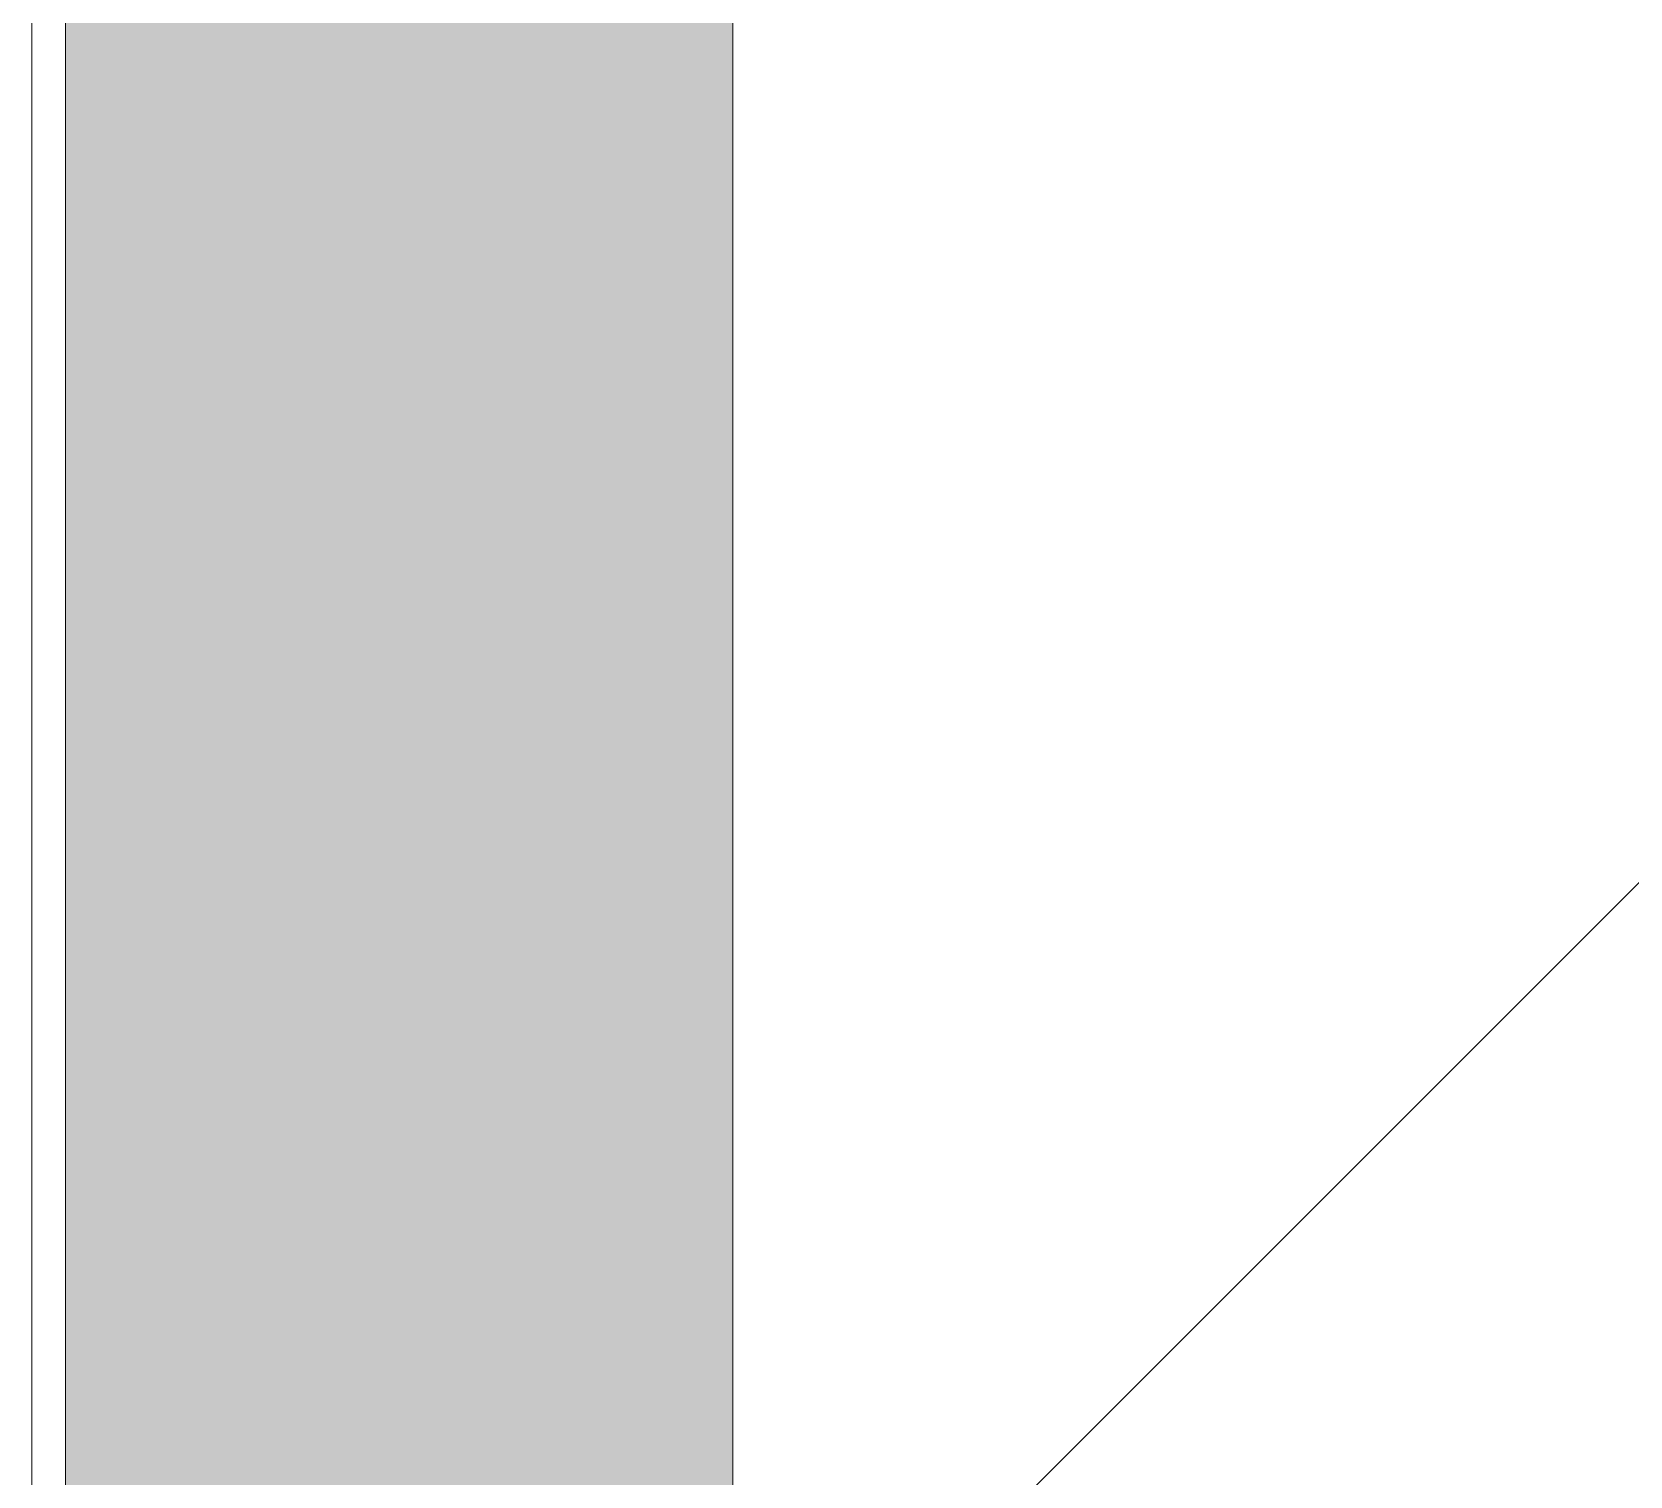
# Model space of a CAD drawing. Header units: millimetres. Extents: x -249154 to 415037, y -45458 to 354837.
# Drawn here: x 107173.7 to 107221.58, y 7894.5 to 7937.76 of the extents above; entities that cross this region are included whole.
import ezdxf

# ---------------------------------------------------------------- set-up
doc = ezdxf.new("R2010")
doc.units = ezdxf.units.MM
for name, color, linetype, lineweight in [('A-FLOR', 7, 'Continuous', 9), ('A-GENM-3', 7, 'Continuous', 5), ('I-WALL', 7, 'Continuous', 5)]:
    doc.layers.add(name, color=color, linetype=linetype, lineweight=lineweight)
doc.layers.add('A-WALL-1', color=9, linetype='Continuous', lineweight=5, true_color=0x808080)
doc.layers.add('A-WALL-FNSH-1', color=9, linetype='Continuous', lineweight=5, true_color=0x808080)

# ---------------------------------------------------------------- blocks, each defined once
blk = doc.blocks.new('Рисунок_горы - Рисунок_горы-31934381-Объем проектирования 1 этажа')
at = {"layer": 'A-GENM-3'}
for p, q in [((107109, 10341.405), (107109, 6202.653)), ((107109, 8045.15), (107109, 7835.594)), ((107109, 8041.942), (107109, 8043.542))]:
    blk.add_line(p, q, dxfattribs=at)
for points in [[(107109, 8167.446), (107109, 8116.954), (107109, 8058.751), (107109, 8045.15)], [(107109, 8073.789), (107109, 8073.801), (107109, 8073.813), (107109, 8073.825)], [(107109, 8073.324), (107109, 8073.482), (107109, 8073.637), (107109, 8073.789)], [(107109, 8073.149), (107109, 8073.207), (107109, 8073.266), (107109, 8073.324)], [(107109, 8073.111), (107109, 8073.123), (107109, 8073.136), (107109, 8073.149)], [(107109, 8073.073), (107109, 8073.085), (107109, 8073.098), (107109, 8073.111)], [(107109, 8073.047), (107109, 8073.056), (107109, 8073.064), (107109, 8073.073)], [(107109, 8073.009), (107109, 8073.022), (107109, 8073.035), (107109, 8073.047)], [(107109, 8072.373), (107109, 8072.589), (107109, 8072.801), (107109, 8073.009)], [(107109, 8072.333), (107109, 8072.346), (107109, 8072.36), (107109, 8072.373)], [(107109, 8072.253), (107109, 8072.28), (107109, 8072.306), (107109, 8072.333)], [(107109, 8072.226), (107109, 8072.235), (107109, 8072.244), (107109, 8072.253)], [(107109, 8072.2), (107109, 8072.209), (107109, 8072.218), (107109, 8072.226)], [(107109, 8072.16), (107109, 8072.173), (107109, 8072.186), (107109, 8072.2)], [(107109, 8072.106), (107109, 8072.124), (107109, 8072.142), (107109, 8072.16)], [(107109, 8072.079), (107109, 8072.088), (107109, 8072.097), (107109, 8072.106)], [(107109, 8071.957), (107109, 8071.998), (107109, 8072.038), (107109, 8072.079)], [(107109, 8071.821), (107109, 8071.867), (107109, 8071.912), (107109, 8071.957)], [(107109, 8071.807), (107109, 8071.812), (107109, 8071.817), (107109, 8071.821)], [(107109, 8071.794), (107109, 8071.798), (107109, 8071.803), (107109, 8071.807)], [(107109, 8071.546), (107109, 8071.629), (107109, 8071.712), (107109, 8071.794)], [(107109, 8071.532), (107109, 8071.537), (107109, 8071.541), (107109, 8071.546)], [(107109, 8071.518), (107109, 8071.523), (107109, 8071.528), (107109, 8071.532)], [(107109, 8071.504), (107109, 8071.509), (107109, 8071.514), (107109, 8071.518)], [(107109, 8071.49), (107109, 8071.495), (107109, 8071.5), (107109, 8071.504)], [(107109, 8071.477), (107109, 8071.481), (107109, 8071.486), (107109, 8071.49)], [(107109, 8071.463), (107109, 8071.467), (107109, 8071.472), (107109, 8071.477)], [(107109, 8071.449), (107109, 8071.453), (107109, 8071.458), (107109, 8071.463)], [(107109, 8071.435), (107109, 8071.439), (107109, 8071.444), (107109, 8071.449)], [(107109, 8071.421), (107109, 8071.426), (107109, 8071.43), (107109, 8071.435)], [(107109, 8071.407), (107109, 8071.412), (107109, 8071.416), (107109, 8071.421)], [(107109, 8071.393), (107109, 8071.398), (107109, 8071.402), (107109, 8071.407)], [(107109, 8071.379), (107109, 8071.384), (107109, 8071.388), (107109, 8071.393)], [(107109, 8071.365), (107109, 8071.37), (107109, 8071.374), (107109, 8071.379)], [(107109, 8071.351), (107109, 8071.356), (107109, 8071.36), (107109, 8071.365)], [(107109, 8071.337), (107109, 8071.342), (107109, 8071.346), (107109, 8071.351)], [(107109, 8071.323), (107109, 8071.328), (107109, 8071.332), (107109, 8071.337)], [(107109, 8071.309), (107109, 8071.314), (107109, 8071.318), (107109, 8071.323)], [(107109, 8071.295), (107109, 8071.3), (107109, 8071.304), (107109, 8071.309)], [(107109, 8071.281), (107109, 8071.286), (107109, 8071.29), (107109, 8071.295)], [(107109, 8071.267), (107109, 8071.272), (107109, 8071.276), (107109, 8071.281)], [(107109, 8071.253), (107109, 8071.258), (107109, 8071.262), (107109, 8071.267)], [(107109, 8071.239), (107109, 8071.244), (107109, 8071.248), (107109, 8071.253)], [(107109, 8071.225), (107109, 8071.23), (107109, 8071.234), (107109, 8071.239)], [(107109, 8071.211), (107109, 8071.215), (107109, 8071.22), (107109, 8071.225)], [(107109, 8071.197), (107109, 8071.201), (107109, 8071.206), (107109, 8071.211)], [(107109, 8071.183), (107109, 8071.187), (107109, 8071.192), (107109, 8071.197)], [(107109, 8071.168), (107109, 8071.173), (107109, 8071.178), (107109, 8071.183)], [(107109, 8071.154), (107109, 8071.159), (107109, 8071.164), (107109, 8071.168)], [(107109, 8071.14), (107109, 8071.145), (107109, 8071.15), (107109, 8071.154)], [(107109, 8071.126), (107109, 8071.131), (107109, 8071.136), (107109, 8071.14)], [(107109, 8071.112), (107109, 8071.117), (107109, 8071.121), (107109, 8071.126)], [(107109, 8067.159), (107109, 8068.556), (107109, 8069.886), (107109, 8071.112)], [(107109, 8067.111), (107109, 8067.127), (107109, 8067.143), (107109, 8067.159)], [(107109, 8066.997), (107109, 8067.035), (107109, 8067.073), (107109, 8067.111)], [(107109, 8066.949), (107109, 8066.965), (107109, 8066.981), (107109, 8066.997)], [(107109, 8066.884), (107109, 8066.906), (107109, 8066.927), (107109, 8066.949)], [(107109, 8066.835), (107109, 8066.852), (107109, 8066.868), (107109, 8066.884)], [(107109, 8066.803), (107109, 8066.814), (107109, 8066.824), (107109, 8066.835)], [(107109, 8066.64), (107109, 8066.694), (107109, 8066.749), (107109, 8066.803)], [(107109, 8066.575), (107109, 8066.597), (107109, 8066.618), (107109, 8066.64)], [(107109, 8066.542), (107109, 8066.553), (107109, 8066.564), (107109, 8066.575)], [(107109, 8066.296), (107109, 8066.378), (107109, 8066.46), (107109, 8066.542)], [(107109, 8066.263), (107109, 8066.274), (107109, 8066.285), (107109, 8066.296)], [(107109, 8066.214), (107109, 8066.231), (107109, 8066.247), (107109, 8066.263)], [(107109, 8065.585), (107109, 8065.796), (107109, 8066.006), (107109, 8066.214)], [(107109, 8065.352), (107109, 8065.43), (107109, 8065.508), (107109, 8065.585)], [(107109, 8065.302), (107109, 8065.319), (107109, 8065.335), (107109, 8065.352)], [(107109, 8065.252), (107109, 8065.268), (107109, 8065.285), (107109, 8065.302)], [(107109, 8065.218), (107109, 8065.229), (107109, 8065.24), (107109, 8065.252)], [(107109, 8065.168), (107109, 8065.185), (107109, 8065.201), (107109, 8065.218)], [(107109, 8064.342), (107109, 8064.619), (107109, 8064.894), (107109, 8065.168)], [(107109, 8064.291), (107109, 8064.308), (107109, 8064.325), (107109, 8064.342)], [(107109, 8064.189), (107109, 8064.223), (107109, 8064.257), (107109, 8064.291)], [(107109, 8064.155), (107109, 8064.166), (107109, 8064.178), (107109, 8064.189)], [(107109, 8064.121), (107109, 8064.132), (107109, 8064.144), (107109, 8064.155)], [(107109, 8064.07), (107109, 8064.087), (107109, 8064.104), (107109, 8064.121)], [(107109, 8064.002), (107109, 8064.024), (107109, 8064.047), (107109, 8064.07)], [(107109, 8063.968), (107109, 8063.979), (107109, 8063.99), (107109, 8064.002)], [(107109, 8063.814), (107109, 8063.865), (107109, 8063.916), (107109, 8063.968)], [(107109, 8063.643), (107109, 8063.7), (107109, 8063.757), (107109, 8063.814)], [(107109, 8063.626), (107109, 8063.632), (107109, 8063.637), (107109, 8063.643)], [(107109, 8063.609), (107109, 8063.615), (107109, 8063.62), (107109, 8063.626)], [(107109, 8063.3), (107109, 8063.403), (107109, 8063.506), (107109, 8063.609)], [(107109, 8063.283), (107109, 8063.289), (107109, 8063.294), (107109, 8063.3)], [(107109, 8063.266), (107109, 8063.272), (107109, 8063.277), (107109, 8063.283)], [(107109, 8063.249), (107109, 8063.254), (107109, 8063.26), (107109, 8063.266)], [(107109, 8063.231), (107109, 8063.237), (107109, 8063.243), (107109, 8063.249)], [(107109, 8063.214), (107109, 8063.22), (107109, 8063.226), (107109, 8063.231)], [(107109, 8063.197), (107109, 8063.203), (107109, 8063.209), (107109, 8063.214)], [(107109, 8063.18), (107109, 8063.186), (107109, 8063.191), (107109, 8063.197)], [(107109, 8063.163), (107109, 8063.168), (107109, 8063.174), (107109, 8063.18)], [(107109, 8063.145), (107109, 8063.151), (107109, 8063.157), (107109, 8063.163)], [(107109, 8063.128), (107109, 8063.134), (107109, 8063.14), (107109, 8063.145)], [(107109, 8063.111), (107109, 8063.117), (107109, 8063.123), (107109, 8063.128)], [(107109, 8063.094), (107109, 8063.1), (107109, 8063.105), (107109, 8063.111)], [(107109, 8063.077), (107109, 8063.082), (107109, 8063.088), (107109, 8063.094)], [(107109, 8063.059), (107109, 8063.065), (107109, 8063.071), (107109, 8063.077)], [(107109, 8063.042), (107109, 8063.048), (107109, 8063.054), (107109, 8063.059)], [(107109, 8063.025), (107109, 8063.031), (107109, 8063.036), (107109, 8063.042)], [(107109, 8063.008), (107109, 8063.013), (107109, 8063.019), (107109, 8063.025)], [(107109, 8062.991), (107109, 8062.996), (107109, 8063.002), (107109, 8063.008)], [(107109, 8062.973), (107109, 8062.979), (107109, 8062.985), (107109, 8062.991)], [(107109, 8062.956), (107109, 8062.962), (107109, 8062.968), (107109, 8062.973)], [(107109, 8062.939), (107109, 8062.945), (107109, 8062.95), (107109, 8062.956)], [(107109, 8062.922), (107109, 8062.927), (107109, 8062.933), (107109, 8062.939)], [(107109, 8062.904), (107109, 8062.91), (107109, 8062.916), (107109, 8062.922)], [(107109, 8062.887), (107109, 8062.893), (107109, 8062.899), (107109, 8062.904)], [(107109, 8062.87), (107109, 8062.876), (107109, 8062.881), (107109, 8062.887)], [(107109, 8062.853), (107109, 8062.858), (107109, 8062.864), (107109, 8062.87)], [(107109, 8062.835), (107109, 8062.841), (107109, 8062.847), (107109, 8062.853)], [(107109, 8062.818), (107109, 8062.824), (107109, 8062.83), (107109, 8062.835)], [(107109, 8062.801), (107109, 8062.807), (107109, 8062.812), (107109, 8062.818)], [(107109, 8062.784), (107109, 8062.789), (107109, 8062.795), (107109, 8062.801)], [(107109, 8062.766), (107109, 8062.772), (107109, 8062.778), (107109, 8062.784)], [(107109, 8058.835), (107109, 8060.153), (107109, 8061.471), (107109, 8062.766)], [(107109, 8058.22), (107109, 8058.425), (107109, 8058.63), (107109, 8058.835)], [(107109, 8058.167), (107109, 8058.185), (107109, 8058.202), (107109, 8058.22)], [(107109, 8058.044), (107109, 8058.085), (107109, 8058.126), (107109, 8058.167)], [(107109, 8057.991), (107109, 8058.009), (107109, 8058.026), (107109, 8058.044)], [(107109, 8057.921), (107109, 8057.945), (107109, 8057.968), (107109, 8057.991)], [(107109, 8057.868), (107109, 8057.886), (107109, 8057.904), (107109, 8057.921)], [(107109, 8057.833), (107109, 8057.845), (107109, 8057.857), (107109, 8057.868)], [(107109, 8057.658), (107109, 8057.716), (107109, 8057.775), (107109, 8057.833)], [(107109, 8057.588), (107109, 8057.611), (107109, 8057.634), (107109, 8057.658)], [(107109, 8057.553), (107109, 8057.564), (107109, 8057.576), (107109, 8057.588)], [(107109, 8057.29), (107109, 8057.377), (107109, 8057.465), (107109, 8057.553)], [(107109, 8057.255), (107109, 8057.266), (107109, 8057.278), (107109, 8057.29)], [(107109, 8057.202), (107109, 8057.22), (107109, 8057.237), (107109, 8057.255)], [(107109, 8056.537), (107109, 8056.759), (107109, 8056.98), (107109, 8057.202)], [(107109, 8056.293), (107109, 8056.374), (107109, 8056.456), (107109, 8056.537)], [(107109, 8056.241), (107109, 8056.258), (107109, 8056.276), (107109, 8056.293)], [(107109, 8056.188), (107109, 8056.206), (107109, 8056.223), (107109, 8056.241)], [(107109, 8056.153), (107109, 8056.165), (107109, 8056.177), (107109, 8056.188)], [(107109, 8056.101), (107109, 8056.119), (107109, 8056.136), (107109, 8056.153)], [(107109, 8055.25), (107109, 8055.533), (107109, 8055.817), (107109, 8056.101)], [(107109, 8055.198), (107109, 8055.216), (107109, 8055.233), (107109, 8055.25)], [(107109, 8055.095), (107109, 8055.129), (107109, 8055.164), (107109, 8055.198)], [(107109, 8055.06), (107109, 8055.072), (107109, 8055.083), (107109, 8055.095)], [(107109, 8055.025), (107109, 8055.037), (107109, 8055.048), (107109, 8055.06)], [(107109, 8054.974), (107109, 8054.991), (107109, 8055.008), (107109, 8055.025)], [(107109, 8054.905), (107109, 8054.928), (107109, 8054.951), (107109, 8054.974)], [(107109, 8054.87), (107109, 8054.882), (107109, 8054.893), (107109, 8054.905)], [(107109, 8054.715), (107109, 8054.767), (107109, 8054.818), (107109, 8054.87)], [(107109, 8054.543), (107109, 8054.6), (107109, 8054.658), (107109, 8054.715)], [(107109, 8054.526), (107109, 8054.531), (107109, 8054.537), (107109, 8054.543)], [(107109, 8054.508), (107109, 8054.514), (107109, 8054.52), (107109, 8054.526)], [(107109, 8054.2), (107109, 8054.302), (107109, 8054.405), (107109, 8054.508)], [(107109, 8054.183), (107109, 8054.188), (107109, 8054.194), (107109, 8054.2)], [(107109, 8054.165), (107109, 8054.171), (107109, 8054.177), (107109, 8054.183)], [(107109, 8054.148), (107109, 8054.154), (107109, 8054.16), (107109, 8054.165)], [(107109, 8054.131), (107109, 8054.137), (107109, 8054.143), (107109, 8054.148)], [(107109, 8054.114), (107109, 8054.12), (107109, 8054.125), (107109, 8054.131)], [(107109, 8054.097), (107109, 8054.103), (107109, 8054.108), (107109, 8054.114)], [(107109, 8054.08), (107109, 8054.086), (107109, 8054.091), (107109, 8054.097)], [(107109, 8054.063), (107109, 8054.068), (107109, 8054.074), (107109, 8054.08)], [(107109, 8054.046), (107109, 8054.051), (107109, 8054.057), (107109, 8054.063)], [(107109, 8054.029), (107109, 8054.034), (107109, 8054.04), (107109, 8054.046)], [(107109, 8054.011), (107109, 8054.017), (107109, 8054.023), (107109, 8054.029)], [(107109, 8053.994), (107109, 8054), (107109, 8054.006), (107109, 8054.011)], [(107109, 8053.977), (107109, 8053.983), (107109, 8053.989), (107109, 8053.994)], [(107109, 8053.96), (107109, 8053.966), (107109, 8053.972), (107109, 8053.977)], [(107109, 8053.943), (107109, 8053.949), (107109, 8053.954), (107109, 8053.96)], [(107109, 8053.926), (107109, 8053.932), (107109, 8053.937), (107109, 8053.943)], [(107109, 8053.909), (107109, 8053.915), (107109, 8053.92), (107109, 8053.926)], [(107109, 8053.892), (107109, 8053.898), (107109, 8053.903), (107109, 8053.909)], [(107109, 8053.875), (107109, 8053.88), (107109, 8053.886), (107109, 8053.892)], [(107109, 8053.858), (107109, 8053.863), (107109, 8053.869), (107109, 8053.875)], [(107109, 8053.841), (107109, 8053.846), (107109, 8053.852), (107109, 8053.858)], [(107109, 8053.824), (107109, 8053.829), (107109, 8053.835), (107109, 8053.841)], [(107109, 8053.807), (107109, 8053.812), (107109, 8053.818), (107109, 8053.824)], [(107109, 8053.79), (107109, 8053.795), (107109, 8053.801), (107109, 8053.807)], [(107109, 8053.772), (107109, 8053.778), (107109, 8053.784), (107109, 8053.79)], [(107109, 8053.755), (107109, 8053.761), (107109, 8053.767), (107109, 8053.772)], [(107109, 8053.738), (107109, 8053.744), (107109, 8053.75), (107109, 8053.755)], [(107109, 8053.721), (107109, 8053.727), (107109, 8053.733), (107109, 8053.738)], [(107109, 8053.704), (107109, 8053.71), (107109, 8053.716), (107109, 8053.721)], [(107109, 8053.687), (107109, 8053.693), (107109, 8053.699), (107109, 8053.704)], [(107109, 8053.67), (107109, 8053.676), (107109, 8053.682), (107109, 8053.687)], [(107109, 8049.406), (107109, 8050.762), (107109, 8052.195), (107109, 8053.67)], [(107109, 8049.359), (107109, 8049.375), (107109, 8049.391), (107109, 8049.406)], [(107109, 8049.25), (107109, 8049.286), (107109, 8049.323), (107109, 8049.359)], [(107109, 8049.203), (107109, 8049.219), (107109, 8049.235), (107109, 8049.25)], [(107109, 8049.141), (107109, 8049.162), (107109, 8049.183), (107109, 8049.203)], [(107109, 8049.095), (107109, 8049.11), (107109, 8049.126), (107109, 8049.141)], [(107109, 8049.064), (107109, 8049.074), (107109, 8049.084), (107109, 8049.095)], [(107109, 8048.909), (107109, 8048.961), (107109, 8049.012), (107109, 8049.064)], [(107109, 8048.848), (107109, 8048.868), (107109, 8048.889), (107109, 8048.909)], [(107109, 8048.817), (107109, 8048.827), (107109, 8048.837), (107109, 8048.848)], [(107109, 8048.587), (107109, 8048.664), (107109, 8048.74), (107109, 8048.817)], [(107109, 8048.557), (107109, 8048.567), (107109, 8048.577), (107109, 8048.587)], [(107109, 8048.511), (107109, 8048.526), (107109, 8048.541), (107109, 8048.557)], [(107109, 8047.938), (107109, 8048.127), (107109, 8048.318), (107109, 8048.511)], [(107109, 8047.73), (107109, 8047.799), (107109, 8047.869), (107109, 8047.938)], [(107109, 8047.686), (107109, 8047.701), (107109, 8047.715), (107109, 8047.73)], [(107109, 8047.642), (107109, 8047.656), (107109, 8047.671), (107109, 8047.686)], [(107109, 8047.612), (107109, 8047.622), (107109, 8047.632), (107109, 8047.642)], [(107109, 8047.568), (107109, 8047.583), (107109, 8047.597), (107109, 8047.612)], [(107109, 8046.857), (107109, 8047.091), (107109, 8047.328), (107109, 8047.568)], [(107109, 8046.815), (107109, 8046.829), (107109, 8046.843), (107109, 8046.857)], [(107109, 8046.729), (107109, 8046.758), (107109, 8046.786), (107109, 8046.815)], [(107109, 8046.701), (107109, 8046.71), (107109, 8046.72), (107109, 8046.729)], [(107109, 8046.672), (107109, 8046.682), (107109, 8046.691), (107109, 8046.701)], [(107109, 8046.63), (107109, 8046.644), (107109, 8046.658), (107109, 8046.672)], [(107109, 8046.573), (107109, 8046.592), (107109, 8046.611), (107109, 8046.63)], [(107109, 8046.559), (107109, 8046.564), (107109, 8046.569), (107109, 8046.573)], [(107109, 8046.545), (107109, 8046.55), (107109, 8046.555), (107109, 8046.559)], [(107109, 8046.419), (107109, 8046.461), (107109, 8046.503), (107109, 8046.545)], [(107109, 8046.279), (107109, 8046.326), (107109, 8046.372), (107109, 8046.419)], [(107109, 8046.265), (107109, 8046.27), (107109, 8046.275), (107109, 8046.279)], [(107109, 8046.252), (107109, 8046.256), (107109, 8046.261), (107109, 8046.265)], [(107109, 8046.003), (107109, 8046.085), (107109, 8046.168), (107109, 8046.252)], [(107109, 8045.989), (107109, 8045.994), (107109, 8045.999), (107109, 8046.003)], [(107109, 8045.976), (107109, 8045.98), (107109, 8045.985), (107109, 8045.989)], [(107109, 8045.962), (107109, 8045.967), (107109, 8045.971), (107109, 8045.976)], [(107109, 8045.948), (107109, 8045.953), (107109, 8045.957), (107109, 8045.962)], [(107109, 8045.935), (107109, 8045.939), (107109, 8045.944), (107109, 8045.948)], [(107109, 8045.921), (107109, 8045.926), (107109, 8045.93), (107109, 8045.935)], [(107109, 8045.907), (107109, 8045.912), (107109, 8045.916), (107109, 8045.921)], [(107109, 8045.894), (107109, 8045.898), (107109, 8045.903), (107109, 8045.907)], [(107109, 8045.88), (107109, 8045.885), (107109, 8045.889), (107109, 8045.894)], [(107109, 8045.866), (107109, 8045.871), (107109, 8045.876), (107109, 8045.88)], [(107109, 8045.853), (107109, 8045.857), (107109, 8045.862), (107109, 8045.866)], [(107109, 8045.839), (107109, 8045.844), (107109, 8045.848), (107109, 8045.853)], [(107109, 8045.826), (107109, 8045.83), (107109, 8045.835), (107109, 8045.839)], [(107109, 8045.812), (107109, 8045.817), (107109, 8045.821), (107109, 8045.826)], [(107109, 8045.799), (107109, 8045.803), (107109, 8045.808), (107109, 8045.812)], [(107109, 8045.785), (107109, 8045.789), (107109, 8045.794), (107109, 8045.799)], [(107109, 8045.771), (107109, 8045.776), (107109, 8045.78), (107109, 8045.785)], [(107109, 8045.758), (107109, 8045.762), (107109, 8045.767), (107109, 8045.771)], [(107109, 8045.744), (107109, 8045.749), (107109, 8045.753), (107109, 8045.758)], [(107109, 8045.731), (107109, 8045.735), (107109, 8045.74), (107109, 8045.744)], [(107109, 8045.717), (107109, 8045.722), (107109, 8045.726), (107109, 8045.731)], [(107109, 8045.704), (107109, 8045.708), (107109, 8045.713), (107109, 8045.717)], [(107109, 8045.69), (107109, 8045.695), (107109, 8045.699), (107109, 8045.704)], [(107109, 8045.677), (107109, 8045.681), (107109, 8045.686), (107109, 8045.69)], [(107109, 8045.663), (107109, 8045.668), (107109, 8045.672), (107109, 8045.677)], [(107109, 8045.65), (107109, 8045.654), (107109, 8045.659), (107109, 8045.663)], [(107109, 8045.636), (107109, 8045.641), (107109, 8045.645), (107109, 8045.65)], [(107109, 8045.623), (107109, 8045.628), (107109, 8045.632), (107109, 8045.636)], [(107109, 8045.61), (107109, 8045.614), (107109, 8045.619), (107109, 8045.623)], [(107109, 8045.596), (107109, 8045.601), (107109, 8045.605), (107109, 8045.61)], [(107109, 8045.583), (107109, 8045.587), (107109, 8045.592), (107109, 8045.596)], [(107109, 8043.907), (107109, 8044.433), (107109, 8044.993), (107109, 8045.583)], [(107109, 8040.267), (107109, 8040.826), (107109, 8041.384), (107109, 8041.942)], [(107109, 8040.215), (107109, 8040.232), (107109, 8040.25), (107109, 8040.267)], [(107109, 8040.093), (107109, 8040.134), (107109, 8040.174), (107109, 8040.215)], [(107109, 8040.04), (107109, 8040.058), (107109, 8040.075), (107109, 8040.093)], [(107109, 8039.971), (107109, 8039.994), (107109, 8040.017), (107109, 8040.04)], [(107109, 8039.918), (107109, 8039.936), (107109, 8039.953), (107109, 8039.971)], [(107109, 8039.883), (107109, 8039.895), (107109, 8039.907), (107109, 8039.918)], [(107109, 8039.709), (107109, 8039.767), (107109, 8039.825), (107109, 8039.883)], [(107109, 8039.639), (107109, 8039.662), (107109, 8039.685), (107109, 8039.709)], [(107109, 8039.604), (107109, 8039.616), (107109, 8039.627), (107109, 8039.639)], [(107109, 8039.342), (107109, 8039.429), (107109, 8039.517), (107109, 8039.604)], [(107109, 8039.307), (107109, 8039.319), (107109, 8039.33), (107109, 8039.342)], [(107109, 8039.255), (107109, 8039.272), (107109, 8039.29), (107109, 8039.307)], [(107109, 8038.59), (107109, 8038.812), (107109, 8039.033), (107109, 8039.255)], [(107109, 8038.451), (107109, 8038.497), (107109, 8038.544), (107109, 8038.59)], [(107109, 8038.346), (107109, 8038.381), (107109, 8038.416), (107109, 8038.451)], [(107109, 8038.293), (107109, 8038.311), (107109, 8038.328), (107109, 8038.346)], [(107109, 8038.241), (107109, 8038.258), (107109, 8038.276), (107109, 8038.293)], [(107109, 8038.206), (107109, 8038.217), (107109, 8038.229), (107109, 8038.241)], [(107109, 8038.153), (107109, 8038.171), (107109, 8038.188), (107109, 8038.206)], [(107109, 8038.118), (107109, 8038.13), (107109, 8038.142), (107109, 8038.153)], [(107109, 8038.083), (107109, 8038.095), (107109, 8038.107), (107109, 8038.118)], [(107109, 8037.908), (107109, 8037.967), (107109, 8038.025), (107109, 8038.083)], [(107109, 8037.296), (107109, 8037.5), (107109, 8037.704), (107109, 8037.908)], [(107109, 8037.243), (107109, 8037.261), (107109, 8037.278), (107109, 8037.296)], [(107109, 8037.138), (107109, 8037.173), (107109, 8037.208), (107109, 8037.243)], [(107109, 8037.103), (107109, 8037.115), (107109, 8037.126), (107109, 8037.138)], [(107109, 8037.068), (107109, 8037.08), (107109, 8037.091), (107109, 8037.103)], [(107109, 8037.015), (107109, 8037.033), (107109, 8037.051), (107109, 8037.068)], [(107109, 8036.945), (107109, 8036.969), (107109, 8036.992), (107109, 8037.015)], [(107109, 8036.91), (107109, 8036.922), (107109, 8036.934), (107109, 8036.945)], [(107109, 8036.753), (107109, 8036.805), (107109, 8036.858), (107109, 8036.91)], [(107109, 8036.577), (107109, 8036.636), (107109, 8036.694), (107109, 8036.753)], [(107109, 8036.56), (107109, 8036.566), (107109, 8036.572), (107109, 8036.577)], [(107109, 8036.542), (107109, 8036.548), (107109, 8036.554), (107109, 8036.56)], [(107109, 8036.227), (107109, 8036.332), (107109, 8036.437), (107109, 8036.542)], [(107109, 8036.209), (107109, 8036.215), (107109, 8036.221), (107109, 8036.227)], [(107109, 8036.192), (107109, 8036.197), (107109, 8036.203), (107109, 8036.209)], [(107109, 8036.174), (107109, 8036.18), (107109, 8036.186), (107109, 8036.192)], [(107109, 8036.156), (107109, 8036.162), (107109, 8036.168), (107109, 8036.174)], [(107109, 8036.139), (107109, 8036.145), (107109, 8036.151), (107109, 8036.156)], [(107109, 8036.121), (107109, 8036.127), (107109, 8036.133), (107109, 8036.139)], [(107109, 8036.104), (107109, 8036.11), (107109, 8036.116), (107109, 8036.121)], [(107109, 8036.086), (107109, 8036.092), (107109, 8036.098), (107109, 8036.104)], [(107109, 8036.069), (107109, 8036.075), (107109, 8036.08), (107109, 8036.086)], [(107109, 8036.051), (107109, 8036.057), (107109, 8036.063), (107109, 8036.069)], [(107109, 8036.034), (107109, 8036.04), (107109, 8036.045), (107109, 8036.051)], [(107109, 8036.016), (107109, 8036.022), (107109, 8036.028), (107109, 8036.034)], [(107109, 8035.999), (107109, 8036.004), (107109, 8036.01), (107109, 8036.016)], [(107109, 8034.804), (107109, 8035.203), (107109, 8035.601), (107109, 8035.999)], [(107109, 8034.787), (107109, 8034.792), (107109, 8034.798), (107109, 8034.804)], [(107109, 8034.769), (107109, 8034.775), (107109, 8034.781), (107109, 8034.787)], [(107109, 8034.751), (107109, 8034.757), (107109, 8034.763), (107109, 8034.769)], [(107109, 8034.734), (107109, 8034.74), (107109, 8034.746), (107109, 8034.751)], [(107109, 8034.716), (107109, 8034.722), (107109, 8034.728), (107109, 8034.734)], [(107109, 8034.699), (107109, 8034.705), (107109, 8034.71), (107109, 8034.716)], [(107109, 8034.681), (107109, 8034.687), (107109, 8034.693), (107109, 8034.699)], [(107109, 8034.663), (107109, 8034.669), (107109, 8034.675), (107109, 8034.681)], [(107109, 8034.646), (107109, 8034.652), (107109, 8034.658), (107109, 8034.663)], [(107109, 8034.628), (107109, 8034.634), (107109, 8034.64), (107109, 8034.646)], [(107109, 8034.611), (107109, 8034.617), (107109, 8034.622), (107109, 8034.628)], [(107109, 8034.593), (107109, 8034.599), (107109, 8034.605), (107109, 8034.611)], [(107109, 8034.576), (107109, 8034.581), (107109, 8034.587), (107109, 8034.593)], [(107109, 8034.558), (107109, 8034.564), (107109, 8034.57), (107109, 8034.576)], [(107109, 8034.54), (107109, 8034.546), (107109, 8034.552), (107109, 8034.558)], [(107109, 8034.523), (107109, 8034.529), (107109, 8034.534), (107109, 8034.54)], [(107109, 8034.505), (107109, 8034.511), (107109, 8034.517), (107109, 8034.523)], [(107109, 8034.488), (107109, 8034.493), (107109, 8034.499), (107109, 8034.505)], [(107109, 8034.47), (107109, 8034.476), (107109, 8034.482), (107109, 8034.488)], [(107109, 8034.452), (107109, 8034.458), (107109, 8034.464), (107109, 8034.47)], [(107109, 8034.435), (107109, 8034.441), (107109, 8034.446), (107109, 8034.452)], [(107109, 8034.417), (107109, 8034.423), (107109, 8034.429), (107109, 8034.435)], [(107109, 8034.4), (107109, 8034.405), (107109, 8034.411), (107109, 8034.417)], [(107109, 8034.382), (107109, 8034.388), (107109, 8034.394), (107109, 8034.4)], [(107109, 8034.364), (107109, 8034.37), (107109, 8034.376), (107109, 8034.382)], [(107109, 8034.347), (107109, 8034.353), (107109, 8034.358), (107109, 8034.364)], [(107109, 8034.329), (107109, 8034.335), (107109, 8034.341), (107109, 8034.347)], [(107109, 8034.312), (107109, 8034.317), (107109, 8034.323), (107109, 8034.329)], [(107109, 8034.294), (107109, 8034.3), (107109, 8034.306), (107109, 8034.312)], [(107109, 8033.977), (107109, 8034.083), (107109, 8034.188), (107109, 8034.294)], [(107109, 8033.959), (107109, 8033.965), (107109, 8033.971), (107109, 8033.977)], [(107109, 8033.942), (107109, 8033.948), (107109, 8033.954), (107109, 8033.959)], [(107109, 8033.907), (107109, 8033.918), (107109, 8033.93), (107109, 8033.942)], [(107109, 8033.889), (107109, 8033.895), (107109, 8033.901), (107109, 8033.907)], [(107109, 8033.854), (107109, 8033.865), (107109, 8033.877), (107109, 8033.889)], [(107109, 8033.783), (107109, 8033.807), (107109, 8033.83), (107109, 8033.854)], [(107109, 8033.73), (107109, 8033.748), (107109, 8033.766), (107109, 8033.783)], [(107109, 8033.66), (107109, 8033.683), (107109, 8033.707), (107109, 8033.73)], [(107109, 8033.607), (107109, 8033.625), (107109, 8033.642), (107109, 8033.66)], [(107109, 8033.589), (107109, 8033.595), (107109, 8033.601), (107109, 8033.607)], [(107109, 8033.572), (107109, 8033.578), (107109, 8033.584), (107109, 8033.589)], [(107109, 8033.501), (107109, 8033.525), (107109, 8033.548), (107109, 8033.572)], [(107109, 8033.395), (107109, 8033.431), (107109, 8033.466), (107109, 8033.501)], [(107109, 8033.325), (107109, 8033.348), (107109, 8033.372), (107109, 8033.395)], [(107109, 8033.29), (107109, 8033.301), (107109, 8033.313), (107109, 8033.325)], [(107109, 8033.025), (107109, 8033.113), (107109, 8033.201), (107109, 8033.29)], [(107109, 8032.99), (107109, 8033.001), (107109, 8033.013), (107109, 8033.025)], [(107109, 8032.972), (107109, 8032.978), (107109, 8032.984), (107109, 8032.99)], [(107109, 8032.937), (107109, 8032.948), (107109, 8032.96), (107109, 8032.972)], [(107109, 8032.76), (107109, 8032.819), (107109, 8032.878), (107109, 8032.937)], [(107109, 8032.265), (107109, 8032.43), (107109, 8032.595), (107109, 8032.76)], [(107109, 8032.212), (107109, 8032.23), (107109, 8032.248), (107109, 8032.265)], [(107109, 8032.177), (107109, 8032.189), (107109, 8032.201), (107109, 8032.212)], [(107109, 8032.018), (107109, 8032.071), (107109, 8032.124), (107109, 8032.177)], [(107109, 8031.982), (107109, 8031.994), (107109, 8032.006), (107109, 8032.018)], [(107109, 8031.965), (107109, 8031.971), (107109, 8031.977), (107109, 8031.982)], [(107109, 8031.912), (107109, 8031.929), (107109, 8031.947), (107109, 8031.965)], [(107109, 8031.876), (107109, 8031.888), (107109, 8031.9), (107109, 8031.912)], [(107109, 8031.823), (107109, 8031.841), (107109, 8031.859), (107109, 8031.876)], [(107109, 8031.54), (107109, 8031.634), (107109, 8031.729), (107109, 8031.823)], [(107109, 8031.504), (107109, 8031.516), (107109, 8031.528), (107109, 8031.54)], [(107109, 8031.469), (107109, 8031.481), (107109, 8031.493), (107109, 8031.504)], [(107109, 8031.239), (107109, 8031.315), (107109, 8031.392), (107109, 8031.469)], [(107109, 8030.955), (107109, 8031.05), (107109, 8031.144), (107109, 8031.239)], [(107109, 8030.902), (107109, 8030.919), (107109, 8030.937), (107109, 8030.955)], [(107109, 8030.795), (107109, 8030.831), (107109, 8030.866), (107109, 8030.902)], [(107109, 8030.76), (107109, 8030.772), (107109, 8030.783), (107109, 8030.795)], [(107109, 8030.724), (107109, 8030.736), (107109, 8030.748), (107109, 8030.76)], [(107109, 8030.671), (107109, 8030.689), (107109, 8030.707), (107109, 8030.724)], [(107109, 8030.6), (107109, 8030.624), (107109, 8030.647), (107109, 8030.671)], [(107109, 8030.564), (107109, 8030.576), (107109, 8030.588), (107109, 8030.6)]]:
    blk.add_open_spline(points, degree=3, dxfattribs=at)
for points, knots in [([(107109, 7955.53), (107109, 7955.53), (107109, 8012.159), (107109, 8097.926), (107109, 8148.48)], [0.77777778, 0.77777778, 0.77777778, 0.77777778, 0.77777779, 0.8, 0.8, 0.8, 0.8]), ([(107109, 8148.48), (107109, 8148.48), (107109, 8097.926), (107109, 8012.159), (107109, 7955.53)], [0.26618705, 0.26618705, 0.26618705, 0.26618705, 0.26618706, 0.273381295, 0.273381295, 0.273381295, 0.273381295]), ([(107109, 8043.542), (107109, 8043.542), (107109, 8043.661), (107109, 8043.783), (107109, 8043.907)], [0.6666666667, 0.6666666667, 0.6666666667, 0.6666666667, 0.6666666767, 0.6669382035, 0.6669382035, 0.6669382035, 0.6669382035])]:
    blk.add_open_spline(points, degree=3, knots=knots, dxfattribs=at)

msp = doc.modelspace()

# ---------------------------------------------------------------- hatches: boundary and pattern name
at = {"layer": 'I-WALL'}
h = msp.add_hatch(dxfattribs=at)
h.set_pattern_fill('FP_1', color=256, style=0, pattern_type=2)
h.set_pattern_definition([(45, (64.7, -136.06), (-114.04925, 114.04925), []), (45, (178.75, -136.06), (-114.04925, 114.04925), [201.612, -40.322, 6.706, -33.617])])
h.paths.add_polyline_path([(107414.702, 2263.938), (107414.702, 10243.938), (107194.702, 10263.938), (107194.702, 2263.938), (107414.499, 2263.938)])
h.paths.add_polyline_path([(107414.702, 10243.938), (107414.702, 10463.938), (107194.702, 10463.938), (107194.741, 10263.938)])
h = msp.add_hatch(dxfattribs=at)
h.set_pattern_fill('FP_191', color=256, style=0, pattern_type=2)
h.set_pattern_definition([(0, (64.7, -136.06), (243.84, 60.96), [20.117, -162.763, 20.117, -162.763, -975.36]), (0, (64.7, -136.06), (243.84, 60.96), [-365.76, 20.117, -345.643, 20.117, -162.763, -426.72]), (0, (64.7, -136.06), (243.84, 60.96), [-914.4, 20.117, -101.803, 20.117, -284.683]), (120, (156.14, -105.58), (-174.71291, 180.691634), [20.117, -162.763, 20.117, -162.763, -975.36]), (120, (156.14, -105.58), (-174.71291, 180.691634), [-365.76, 20.117, -345.643, 20.117, -162.763, -426.72]), (120, (156.14, -105.58), (-174.71291, 180.691634), [-914.4, 20.117, -101.803, 20.117, -284.683]), (240, (186.62, 16.34), (-69.12709, -241.651634), [20.117, -162.763, 20.117, -162.763, -975.36]), (240, (186.62, 16.34), (-69.12709, -241.651634), [-365.76, 20.117, -345.643, 20.117, -162.763, -426.72]), (240, (186.62, 16.34), (-69.12709, -241.651634), [-914.4, 20.117, -101.803, 20.117, -284.683])])
h.paths.add_polyline_path([(107194.702, 13.938), (107194.702, 10243.938), (107174.702, 10243.938), (107174.702, 13.938)])

# ---------------------------------------------------------------- linework, layer by layer
at = {"layer": 'A-FLOR'}
msp.add_line((107174.702, 10243.938), (107174.702, 33.938), dxfattribs=at)
at = {"layer": 'A-WALL-1'}
msp.add_line((107194.702, 13.938), (107194.702, 10463.938), dxfattribs=at)
at = {"layer": 'A-WALL-FNSH-1'}
msp.add_line((107173.702, 8581.564), (107173.702, 7600.418), dxfattribs=at)
at = {"layer": 'I-WALL'}
for points in [[(107173.702, 7749.458), (107173.702, 7854.686), (107173.702, 7954.075), (107173.702, 8047.623)], [(107173.702, 8047.623), (107173.702, 7957.629), (107173.702, 7857.712), (107173.702, 7747.874)]]:
    msp.add_open_spline(points, degree=3, dxfattribs=at)

# ---------------------------------------------------------------- block references
at = {"layer": 'A-GENM-3'}
msp.add_blockref('Рисунок_горы - Рисунок_горы-31934381-Объем проектирования 1 этажа', (64.702, -136.062), dxfattribs=at)

doc.saveas('drawing.dxf')
